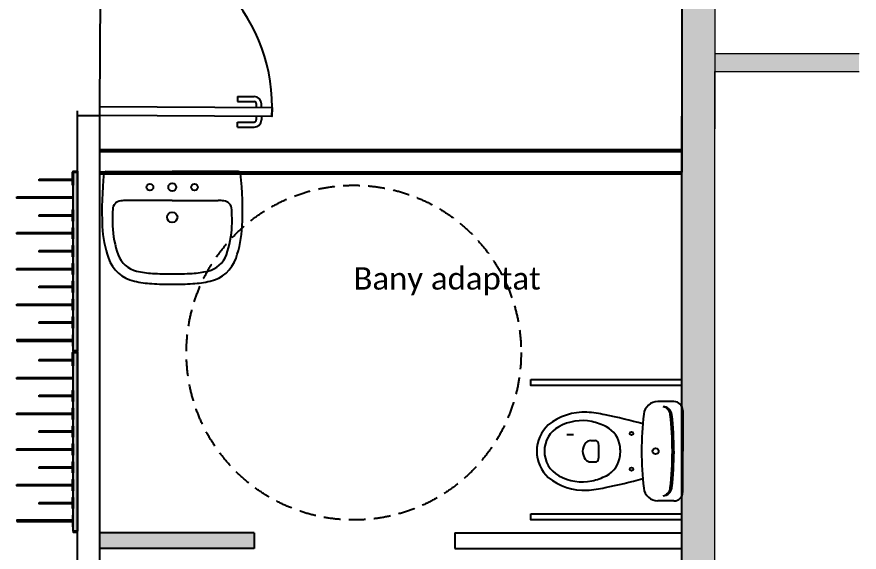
# Model space of a CAD drawing. Header units: metres. Extents: x 11076 to 23011, y 5678 to 28676.
# Drawn here: x 19235 to 23011, y 17930 to 20329 of the extents above; entities that cross this region are included whole.
import ezdxf

# ---------------------------------------------------------------- set-up
doc = ezdxf.new("R2010")
doc.units = ezdxf.units.M
doc.linetypes.add('000-BUILDING-GRID$0$BASE$0$HIDDEN', pattern=[0.375, 0.25, -0.125])
doc.linetypes.add('CONTINUA', pattern=[0])
doc.layers.add('3201_Baixa distribució', color=7, linetype='CONTINUA', lineweight=18)
doc.layers.add('_Co TEXTO', color=7, linetype='Continuous', lineweight=13)
for name, color, linetype in [('_Co FALSO TECHO', 252, 'Continuous'), ('_Co MUEBLE CONCEP', 5, 'Continuous'), ('_Co MUROS', 1, 'Continuous'), ('_Co PUERTAS', 70, 'Continuous'), ('_Co SANITARIOS', 3, 'Continuous'), ('_Co SOMBREADOS', 8, 'Continuous'), ('_Co TABIQUERIA', 3, 'Continuous'), ('Linea Capa Color 0000 JB', 7, 'Continuous'), ('Linea Capa Color 0008 Gris JB', 8, 'Continuous')]:
    doc.layers.add(name, color=color, linetype=linetype)

# ---------------------------------------------------------------- blocks, each defined once
blk = doc.blocks.new('A$C3A0C2C7D')
at = {"layer": '_Co SANITARIOS'}
for p, q in [((0.019, 0.505), (0.3151, 0.505)), ((0.6112, 0.505), (0.3151, 0.505)), ((0.3151, 0.375), (0.1086, 0.375)), ((0.3151, 0.375), (0.5216, 0.375))]:
    blk.add_line(p, q, dxfattribs=at)
for centre, radius in [((0.2151, 0.435), 0.015), ((0.3151, 0.435), 0.0175), ((0.4151, 0.435), 0.015), ((0.3151, 0.3), 0.023)]:
    blk.add_circle(centre, radius, dxfattribs=at)
for centre, radius, start, end in [((1.4998, 0.3296), 1.5, 173.6262, 182.693), ((0.019, 0.495), 0.01, 90, 173.6262), ((0.6112, 0.495), 0.01, 6.3738, 90), ((-0.8696, 0.3296), 1.5, 357.307, 6.3738), ((0.0881, 0.334), 0.04, 95.5937, 179.6995), ((0.1086, 0.125), 0.25, 90, 95.5937), ((0.5216, 0.125), 0.25, 84.4063, 90), ((0.5421, 0.334), 0.04, 0.3005, 84.4063), ((1.5013, 0.2841), 1.454, 178.0234, 180.898), ((-0.871, 0.2841), 1.454, 359.102, 1.9766), ((0.5009, 0.2826), 0.5, 182.693, 199.3406), ((0.5009, 0.2826), 0.454, 182.693, 199.3406), ((0.1293, 0.2826), 0.454, 340.6594, 357.307), ((0.1293, 0.2826), 0.5, 340.6594, 357.307), ((0.1801, 0.17), 0.16, 199.3406, 257.4429), ((0.1801, 0.17), 0.114, 199.3406, 257.4429), ((0.4501, 0.17), 0.114, 282.5571, 340.6594), ((0.4501, 0.17), 0.16, 282.5571, 340.6594), ((0.254, 0.5019), 0.454, 257.4429, 266.4982), ((0.3151, 1.5), 1.454, 266.4982, 270), ((0.3151, 1.5), 1.454, 270, 273.5018), ((0.3762, 0.5019), 0.454, 273.5018, 282.5571), ((0.254, 0.5019), 0.5, 257.4429, 266.4982), ((0.3151, 1.5), 1.5, 266.4982, 270), ((0.3151, 1.5), 1.5, 270, 273.5018), ((0.3762, 0.5019), 0.5, 273.5018, 282.5571)]:
    blk.add_arc(centre, radius, start, end, dxfattribs=at)
blk = doc.blocks.new('wc adaptado')
at = {"layer": '_Co SANITARIOS', "ltscale": 0.1}
for p, q in [((-40, 222.5), (-111.6, 222.5)), ((0, 182.5), (0, 0)), ((-413, 48), (-392.9, 48)), ((-40, 0), (-40, 11.1)), ((-40, 0), (-40, -11.1)), ((0, -182.5), (0, 0)), ((-413, -48), (-392.9, -48)), ((-40, -222.5), (-111.6, -222.5))]:
    blk.add_line(p, q, dxfattribs=at)
for points in [[(-681, 321.3), (-6.1, 321.3), (-6.1, 294.6), (-681, 294.6)], [(-681, -281.2), (-6.1, -281.2), (-6.1, -307.9), (-681, -307.9)]]:
    blk.add_lwpolyline(points, close=True, dxfattribs=at)
blk.add_lwpolyline([(-490, 74), (-520, 74)], dxfattribs=at)
for centre, radius in [((-230, 80), 7.5), ((-122, 0), 13.5), ((-122, 0), 13.5), ((-230, -80), 7.5)]:
    blk.add_circle(centre, radius, dxfattribs=at)
for centre, radius, start, end in [((-111.6, 158.5), 64, 90, 173.2069), ((-95.9, 160.1), 40, 6.2141, 79.7572), ((-88.7, 159.5), 40, 6.2719, 90), ((-40, 182.5), 40, 0, 90), ((-440.4, -84.8), 260, 87.6972, 128.7131), ((-475.7, -423.2), 600, 77.7093, 85.6206), ((-849.6, -2286.2), 2500, 74.456, 78.4256), ((1219, 0), 1404, 173.2069, 180), ((-1540, 0), 1493, 0, 6.3306), ((-1540, 0), 1500, 0, 6.2719), ((-495, 0), 160, 132.4362, 180), ((-451, -79), 216, 78.3805, 119.1161), ((-457.8, -112.3), 250, 62.5973, 78.3805), ((-495, 0), 125.6, 119.1161, 180), ((-396, 7), 115.6, 6.2419, 62.5973), ((-413, 18), 30, 90, 143.1301), ((-392.9, 33), 15, 6.6492, 90), ((-495, 0), 160, 180, 227.5638), ((-495, 0), 125.6, 180, 240.8839), ((-389, 0), 60, 143.1301, 180), ((-389, 0), 60, 180, 216.8699), ((-676, 0), 300, 0, 6.6492), ((-676, 0), 300, 353.3508, 0), ((-460, 0), 180, 0, 6.2419), ((-460, 0), 180, 353.7581, 0), ((1219, 0), 1404, 180, 186.7931), ((-1540, 0), 1493, 353.6694, 0), ((-1540, 0), 1500, 353.7281, 0), ((-413, -18), 30, 216.8699, 270), ((-392.9, -33), 15, 270, 353.3508), ((-396, -7), 115.6, 297.4027, 353.7581), ((-451, 79), 216, 240.8839, 281.6195), ((-457.8, 112.3), 250, 281.6195, 297.4027), ((-440.4, 84.8), 260, 231.2869, 272.3028), ((-849.6, 2286.2), 2500, 281.5744, 285.544), ((-475.7, 423.2), 600, 274.3794, 282.2907), ((-111.6, -158.5), 64, 186.7931, 270), ((-88.7, -159.5), 40, 270, 353.7281), ((-95.9, -160.1), 40, 280.2428, 353.7859), ((-40, -182.5), 40, 270, 0)]:
    blk.add_arc(centre, radius, start, end, dxfattribs=at)
blk = doc.blocks.new('planta guia de 800')
at = {"ltscale": 10}
h = blk.add_hatch(color=256, dxfattribs=at)
h.dxf.hatch_style = 1
h.set_gradient(color1=(214, 214, 214), color2=(214, 214, 214), tint=1)
h.paths.add_polyline_path([(299040.7, 108333.9), (299840.7, 108333.9), (299840.7, 108353.9), (299040.7, 108353.9)])
at = {"layer": 'Linea Capa Color 0008 Gris JB', "ltscale": 10}
h = blk.add_hatch(color=256, dxfattribs=at)
h.set_gradient(color1=(128, 128, 128), color2=(128, 128, 128), tint=1, name='SPHERICAL')
h.paths.add_polyline_path([(299111.7, 108331.9), (299061.7, 108331.9), (299061.7, 108333.9), (299111.7, 108333.9)])
h = blk.add_hatch(color=256, dxfattribs=at)
h.set_gradient(color1=(128, 128, 128), color2=(128, 128, 128), tint=1, name='SPHERICAL')
h.paths.add_polyline_path([(299083.7, 108081.9), (299083.7, 108331.9), (299089.7, 108331.9), (299089.7, 108081.9)])
h = blk.add_hatch(color=256, dxfattribs=at)
h.set_gradient(color1=(128, 128, 128), color2=(128, 128, 128), tint=1, name='SPHERICAL')
h.paths.add_polyline_path([(299141.7, 108331.9), (299191.7, 108331.9), (299191.7, 108333.9), (299141.7, 108333.9)])
h = blk.add_hatch(color=256, dxfattribs=at)
h.set_gradient(color1=(128, 128, 128), color2=(128, 128, 128), tint=1, name='SPHERICAL')
h.paths.add_polyline_path([(299169.7, 108181.9), (299169.7, 108331.9), (299163.7, 108331.9), (299163.7, 108181.9)])
h = blk.add_hatch(color=256, dxfattribs=at)
h.set_gradient(color1=(128, 128, 128), color2=(128, 128, 128), tint=1, name='SPHERICAL')
h.paths.add_polyline_path([(299221.7, 108331.9), (299271.7, 108331.9), (299271.7, 108333.9), (299221.7, 108333.9)])
h = blk.add_hatch(color=256, dxfattribs=at)
h.set_gradient(color1=(128, 128, 128), color2=(128, 128, 128), tint=1, name='SPHERICAL')
h.paths.add_polyline_path([(299249.7, 108081.9), (299249.7, 108331.9), (299243.7, 108331.9), (299243.7, 108081.9)])
h = blk.add_hatch(color=256, dxfattribs=at)
h.set_gradient(color1=(128, 128, 128), color2=(128, 128, 128), tint=1, name='SPHERICAL')
h.paths.add_polyline_path([(299301.7, 108331.9), (299351.7, 108331.9), (299351.7, 108333.9), (299301.7, 108333.9)])
h = blk.add_hatch(color=256, dxfattribs=at)
h.set_gradient(color1=(128, 128, 128), color2=(128, 128, 128), tint=1, name='SPHERICAL')
h.paths.add_polyline_path([(299329.7, 108181.9), (299329.7, 108331.9), (299323.7, 108331.9), (299323.7, 108181.9)])
h = blk.add_hatch(color=256, dxfattribs=at)
h.set_gradient(color1=(128, 128, 128), color2=(128, 128, 128), tint=1, name='SPHERICAL')
h.paths.add_polyline_path([(299381.7, 108331.9), (299431.7, 108331.9), (299431.7, 108333.9), (299381.7, 108333.9)])
h = blk.add_hatch(color=256, dxfattribs=at)
h.set_gradient(color1=(128, 128, 128), color2=(128, 128, 128), tint=1, name='SPHERICAL')
h.paths.add_polyline_path([(299409.7, 108081.9), (299409.7, 108331.9), (299403.7, 108331.9), (299403.7, 108081.9)])
h = blk.add_hatch(color=256, dxfattribs=at)
h.set_gradient(color1=(128, 128, 128), color2=(128, 128, 128), tint=1, name='SPHERICAL')
h.paths.add_polyline_path([(299461.7, 108331.9), (299511.7, 108331.9), (299511.7, 108333.9), (299461.7, 108333.9)])
h = blk.add_hatch(color=256, dxfattribs=at)
h.set_gradient(color1=(128, 128, 128), color2=(128, 128, 128), tint=1, name='SPHERICAL')
h.paths.add_polyline_path([(299489.7, 108181.9), (299489.7, 108331.9), (299483.7, 108331.9), (299483.7, 108181.9)])
h = blk.add_hatch(color=256, dxfattribs=at)
h.set_gradient(color1=(128, 128, 128), color2=(128, 128, 128), tint=1, name='SPHERICAL')
h.paths.add_polyline_path([(299541.7, 108331.9), (299591.7, 108331.9), (299591.7, 108333.9), (299541.7, 108333.9)])
h = blk.add_hatch(color=256, dxfattribs=at)
h.set_gradient(color1=(128, 128, 128), color2=(128, 128, 128), tint=1, name='SPHERICAL')
h.paths.add_polyline_path([(299569.7, 108081.9), (299569.7, 108331.9), (299563.7, 108331.9), (299563.7, 108081.9)])
h = blk.add_hatch(color=256, dxfattribs=at)
h.set_gradient(color1=(128, 128, 128), color2=(128, 128, 128), tint=1, name='SPHERICAL')
h.paths.add_polyline_path([(299621.7, 108331.9), (299671.7, 108331.9), (299671.7, 108333.9), (299621.7, 108333.9)])
h = blk.add_hatch(color=256, dxfattribs=at)
h.set_gradient(color1=(128, 128, 128), color2=(128, 128, 128), tint=1, name='SPHERICAL')
h.paths.add_polyline_path([(299649.7, 108181.9), (299649.7, 108331.9), (299643.7, 108331.9), (299643.7, 108181.9)])
h = blk.add_hatch(color=256, dxfattribs=at)
h.set_gradient(color1=(128, 128, 128), color2=(128, 128, 128), tint=1, name='SPHERICAL')
h.paths.add_polyline_path([(299701.7, 108331.9), (299751.7, 108331.9), (299751.7, 108333.9), (299701.7, 108333.9)])
h = blk.add_hatch(color=256, dxfattribs=at)
h.set_gradient(color1=(128, 128, 128), color2=(128, 128, 128), tint=1, name='SPHERICAL')
h.paths.add_polyline_path([(299729.7, 108081.9), (299729.7, 108331.9), (299723.7, 108331.9), (299723.7, 108081.9)])
h = blk.add_hatch(color=256, dxfattribs=at)
h.set_gradient(color1=(128, 128, 128), color2=(128, 128, 128), tint=1, name='SPHERICAL')
h.paths.add_polyline_path([(299781.7, 108331.9), (299831.7, 108331.9), (299831.7, 108333.9), (299781.7, 108333.9)])
h = blk.add_hatch(color=256, dxfattribs=at)
h.set_gradient(color1=(128, 128, 128), color2=(128, 128, 128), tint=1, name='SPHERICAL')
h.paths.add_polyline_path([(299809.7, 108181.9), (299809.7, 108331.9), (299803.7, 108331.9), (299803.7, 108181.9)])
at = {"layer": 'Linea Capa Color 0000 JB', "ltscale": 10}
for points in [[(299040.7, 108333.9), (299035.7, 108333.9), (299035.7, 108353.9), (299040.7, 108353.9)], [(299111.7, 108331.9), (299061.7, 108331.9), (299061.7, 108333.9), (299111.7, 108333.9)], [(299083.7, 108081.9), (299083.7, 108331.9), (299089.7, 108331.9), (299089.7, 108081.9)], [(299141.7, 108331.9), (299191.7, 108331.9), (299191.7, 108333.9), (299141.7, 108333.9)], [(299169.7, 108181.9), (299169.7, 108331.9), (299163.7, 108331.9), (299163.7, 108181.9)], [(299221.7, 108331.9), (299271.7, 108331.9), (299271.7, 108333.9), (299221.7, 108333.9)], [(299249.7, 108081.9), (299249.7, 108331.9), (299243.7, 108331.9), (299243.7, 108081.9)], [(299301.7, 108331.9), (299351.7, 108331.9), (299351.7, 108333.9), (299301.7, 108333.9)], [(299329.7, 108181.9), (299329.7, 108331.9), (299323.7, 108331.9), (299323.7, 108181.9)], [(299381.7, 108331.9), (299431.7, 108331.9), (299431.7, 108333.9), (299381.7, 108333.9)], [(299409.7, 108081.9), (299409.7, 108331.9), (299403.7, 108331.9), (299403.7, 108081.9)], [(299461.7, 108331.9), (299511.7, 108331.9), (299511.7, 108333.9), (299461.7, 108333.9)], [(299489.7, 108181.9), (299489.7, 108331.9), (299483.7, 108331.9), (299483.7, 108181.9)], [(299541.7, 108331.9), (299591.7, 108331.9), (299591.7, 108333.9), (299541.7, 108333.9)], [(299569.7, 108081.9), (299569.7, 108331.9), (299563.7, 108331.9), (299563.7, 108081.9)], [(299621.7, 108331.9), (299671.7, 108331.9), (299671.7, 108333.9), (299621.7, 108333.9)], [(299649.7, 108181.9), (299649.7, 108331.9), (299643.7, 108331.9), (299643.7, 108181.9)], [(299729.7, 108081.9), (299729.7, 108331.9), (299723.7, 108331.9), (299723.7, 108081.9)], [(299781.7, 108331.9), (299831.7, 108331.9), (299831.7, 108333.9), (299781.7, 108333.9)], [(299790.7, 108331.9), (299840.7, 108331.9), (299840.7, 108333.9), (299790.7, 108333.9)], [(299809.7, 108181.9), (299809.7, 108331.9), (299803.7, 108331.9), (299803.7, 108181.9)], [(299840.7, 108333.9), (299845.6, 108333.9), (299845.6, 108353.9), (299840.7, 108353.9)]]:
    blk.add_lwpolyline(points, close=True, dxfattribs=at)
at = {"layer": 'Linea Capa Color 0000 JB'}
blk.add_lwpolyline([(299040.7, 108333.9), (299840.7, 108333.9), (299840.7, 108353.9), (299040.7, 108353.9)], close=True, dxfattribs=at)
blk = doc.blocks.new('*U155')
at = {"layer": '_Co PUERTAS'}
for p, q in [((621, 48.7), (695.6, 48.7)), ((621, 48.7), (621, 25.8)), ((621, 25.8), (695.6, 25.8)), ((705.6, 0), (705.6, 15.8)), ((728.5, 0), (728.5, 15.8)), ((4.2, -40), (4.2, -6.6)), ((4.2, -6.6), (4.2, -6.6)), ((4.2, -6.6), (4.2, -6.6)), ((775.9, -40), (775.9, -6.6)), ((621, -65.8), (695.6, -65.8)), ((621, -88.7), (621, -65.8)), ((705.6, -40), (705.6, -55.8)), ((728.5, -40), (728.5, -55.8)), ((621, -88.7), (695.6, -88.7))]:
    blk.add_line(p, q, dxfattribs=at)
blk.add_lwpolyline([(4.2, 0), (775.9, 0), (775.9, -40), (4.2, -40)], close=True, dxfattribs=at)
for centre, radius, start, end in [((695.6, 15.8), 32.9, 0, 90), ((695.6, 15.8), 10, 0, 90), ((695.6, -55.8), 10, 270, 0), ((695.6, -55.8), 32.9, 270, 0)]:
    blk.add_arc(centre, radius, start, end, dxfattribs=at)
at = {"layer": '_Co SOMBREADOS'}
blk.add_line((4.2, 0), (4.2, 771.6), dxfattribs=at)
blk.add_arc((4.2, 0), 771.6, 0, 90, dxfattribs=at)

msp = doc.modelspace()

# ---------------------------------------------------------------- hatches: boundary and pattern name
at = {"layer": '3201_Baixa distribució', "linetype": 'CONTINUA', "lineweight": 15, "transparency": 33554687}
h = msp.add_hatch(color=256, dxfattribs=at)
h.paths.add_polyline_path([(22365.9, 20084.1), (23010.9, 20084.1), (23010.9, 20164.1), (22365.9, 20164.1)])
h.paths.add_polyline_path([(22214.4, 20084.1), (22215.9, 20084.1), (22215.9, 20164.1), (22214.4, 20164.1)])
at = {"layer": '3201_Baixa distribució', "linetype": 'CONTINUA', "lineweight": 18, "transparency": 33554687}
msp.add_hatch(color=256, dxfattribs=at).paths.add_polyline_path([(23010.9, 20164.1), (22366.1, 20164.1), (22366.1, 20084.1), (23010.9, 20084.1)])
at = {"layer": '_Co MUROS', "linetype": 'CONTINUA', "lineweight": 15, "transparency": 33554687}
for points in [[(22215.9, 28174.5), (22215.9, 20084.1), (22365.9, 20084.1), (22365.9, 28210.9)], [(22364.4, 11388.4), (22364.4, 20084.1), (22214.4, 20084.1), (22214.4, 11388.4)]]:
    msp.add_hatch(color=256, dxfattribs=at).paths.add_polyline_path(points)
at = {"layer": '_Co SOMBREADOS'}
h = msp.add_hatch(color=256, dxfattribs=at)
h.dxf.hatch_style = 1
h.paths.add_polyline_path([(20296.7, 18016.5), (19607.3, 18016.5), (19607.3, 17946.5), (20296.7, 17946.5)])

# ---------------------------------------------------------------- linework, layer by layer
at = {"layer": '3201_Baixa distribució', "linetype": 'CONTINUA', "lineweight": 18, "transparency": 33554687}
for p, q in [((22215.9, 28174.5), (22215.9, 19827.2)), ((22365.9, 19827.2), (22365.9, 22265.9)), ((23010.9, 20164.1), (22365.9, 20164.1)), ((22365.9, 20084.1), (23010.9, 20084.1))]:
    msp.add_line(p, q, dxfattribs=at)
at = {"layer": '_Co FALSO TECHO', "linetype": '000-BUILDING-GRID$0$BASE$0$HIDDEN', "ltscale": 300}
msp.add_circle((20745.5, 18824.6), 750, dxfattribs=at)
at = {"layer": '_Co MUEBLE CONCEP'}
msp.add_line((22214.4, 19884.1), (22214.4, 16265.8), dxfattribs=at)
at = {"layer": '_Co MUROS', "linetype": 'CONTINUA', "lineweight": 18, "transparency": 33554687}
msp.add_line((22364.4, 11388.4), (22364.4, 20084.1), dxfattribs=at)
at = {"layer": '_Co TABIQUERIA'}
for points in [[(19507.3, 20698.6), (19507.3, 22262.5), (22215.9, 22262.5), (22215.9, 19633.5), (19607.3, 19633.5)], [(19607.3, 20694.5), (19607.3, 22162.5), (22215.9, 22162.5), (22215.9, 19733.5), (19607.3, 19733.5), (19607.3, 19916.4)], [(19507.5, 17799.2), (19507.3, 19908.8)], [(19507.3, 19886.9), (19607.3, 19886.9)], [(19607.3, 17799.2), (19607.3, 19829.7)], [(19607.3, 19552.6), (19607.3, 19807.8)], [(19607.3, 19552.6), (19607.3, 19807.8)], [(19607.3, 19726), (22215.9, 19726)], [(19607.3, 19626), (22215.9, 19626)], [(20299.1, 18016.5), (19607.3, 18016.5)], [(20299.1, 18016.5), (20299.1, 17946.5)], [(21199.1, 18016.5), (22214.4, 18016.5)], [(21199.1, 18016.5), (21199.1, 17946.5)], [(20299.1, 17946.5), (19607.3, 17946.5)], [(21199.1, 17946.5), (22214.4, 17946.5)]]:
    msp.add_lwpolyline(points, dxfattribs=at)

# ---------------------------------------------------------------- block references
at = {"layer": '_Co MUEBLE CONCEP', "xscale": -1, "rotation": 270}
for p in [(-88846.6, -280207.4), (-88846.6, -281016.2)]:
    msp.add_blockref('planta guia de 800', p, dxfattribs=at)
at = {"layer": '_Co MUEBLE CONCEP'}
msp.add_blockref('wc adaptado', (22220.5, 18382.8), dxfattribs=at)
at = {"layer": '_Co PUERTAS', "rotation": 359.7200411652328}
msp.add_blockref('*U155', (19603.3, 19926.9), dxfattribs=at)
at = {"layer": '_Co SANITARIOS', "xscale": 1000, "yscale": 1000, "zscale": 1000}
msp.add_blockref('A$C3A0C2C7D', (19616.8, 19131), dxfattribs=at)

# ---------------------------------------------------------------- texts
at = {"layer": '_Co TEXTO', "insert": (20744.3, 19207), "char_height": 100, "attachment_point": 1}
msp.add_mtext_dynamic_manual_height_columns('{\\fCalibri|b0|i0|c0|p34;Bany adaptat}', width=4560.621, gutter_width=12.5, heights=[0], dxfattribs=at)

doc.saveas('drawing.dxf')
